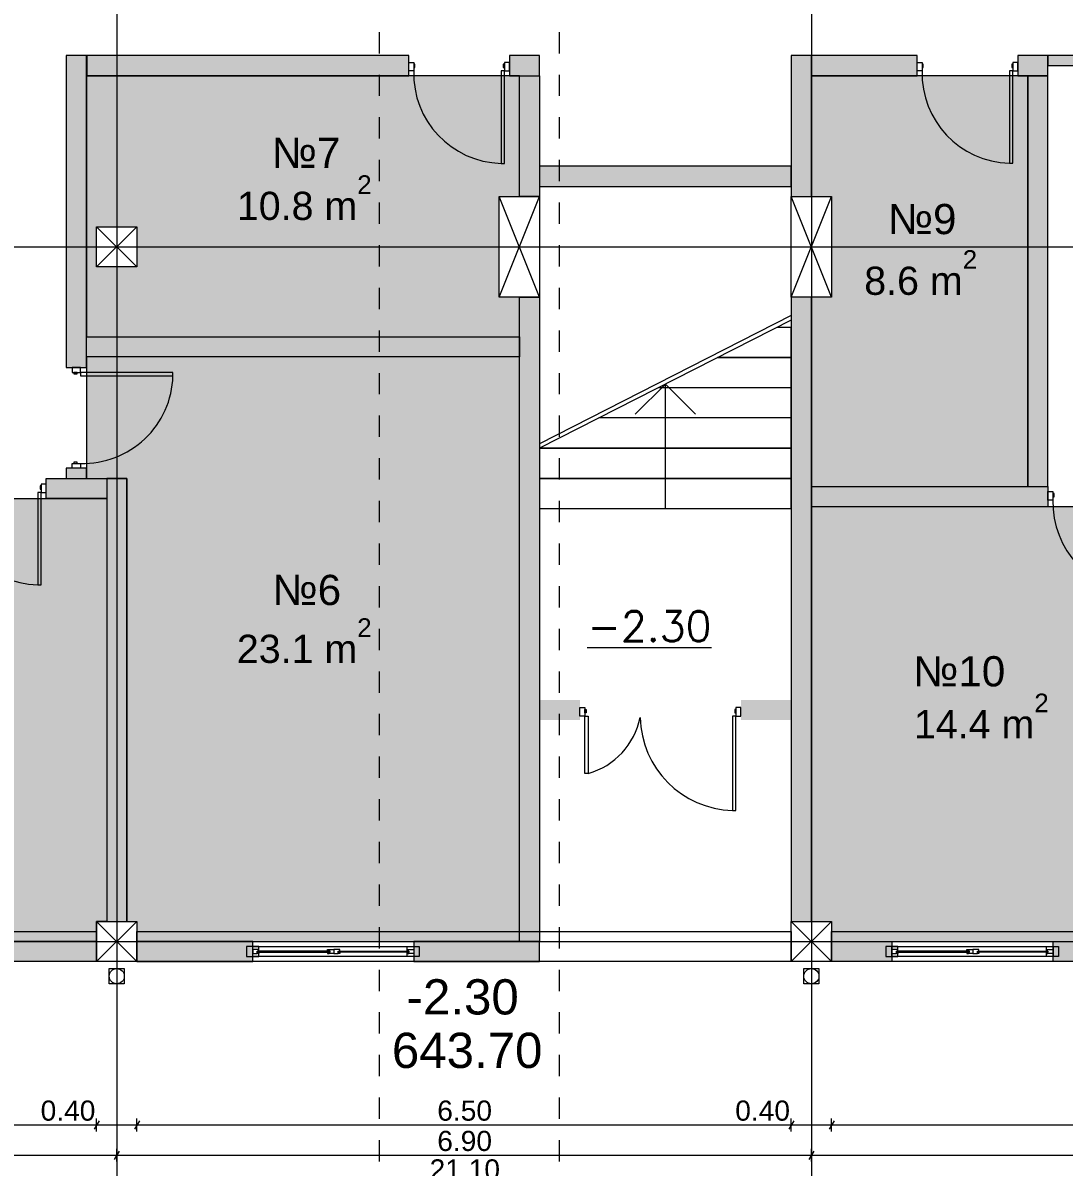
# Model space of a CAD drawing. Header units: millimetres. Extents: x 476571643 to 477489869, y 4620928210 to 4621294454.
# Drawn here: x 477222889 to 477233232, y 4620935147 to 4620946512 of the extents above; entities that cross this region are included whole.
import ezdxf

# ---------------------------------------------------------------- set-up
doc = ezdxf.new("R2010")
doc.units = ezdxf.units.MM
doc.header["$MEASUREMENT"] = 0
doc.set_wipeout_variables(frame=1)
doc.linetypes.add('Dashed', pattern=[423.333333, 211.666667, -211.666667])
doc.linetypes.add('Wipeout_Contour', pattern=[1000, 0, -1000])
for name, color, linetype, lineweight in [('2D Drafting - General_Pen_No__1_Pen_No__7', 7, 'Continuous', 0), ('2D Drafting - General_Pen_No__1_Pen_No__7_Pen_No__7', 7, 'Continuous', 0), ('2D Drafting - General_Pen_No__250_Pen_No__7_Pen_No__154', 154, 'Continuous', 0), ('2D Drafting - General_Pen_No__250_Pen_No__7_Pen_No__250', 7, 'Continuous', 0), ('2D Drafting - General_Pen_No__250_Pen_No__7_Pen_No__7', 7, 'Continuous', 0), ('Doors_Pen_No__7_Pen_No__7', 7, 'Continuous', 0), ('Doors_Pen_No__7_Pen_No__7_Pen_No__7', 7, 'Continuous', 0), ('G-Anno-Nplt_Pen_No__250', 7, 'Continuous', 0), ('G-Anno-Nplt_Pen_No__4', 7, 'Continuous', 0), ('G-Anno-Nplt_Pen_No__7', 7, 'Continuous', 0), ('G-Anno-Nplt_Pen_No__8', 8, 'Continuous', 0), ('gegmebi_Pen_No__7_Pen_No__7', 7, 'Continuous', 0), ('kar-panjara_Pen_No__7_Pen_No__7_Pen_No__7', 7, 'Continuous', 0), ('New_._Pen_No__1', 1, 'Continuous', 0), ('New_._Pen_No__234', 234, 'Continuous', 0), ('New_2D Drafting - General_Pen_No__250_Pen_No__7', 7, 'Continuous', 0), ('New_Annotation - Text_Pen_No__1', 1, 'Continuous', 0), ('New_shenobebi_Pen_No__1', 1, 'Continuous', 0), ('New_shenobebi_Pen_No__7', 7, 'Continuous', 0), ('New_Structural - Bearing_Pen_No__250', 7, 'Continuous', 0), ('zoma_Pen_No__142', 142, 'Continuous', 0), ('zoma_Pen_No__5_Pen_No__5', 5, 'Continuous', 0)]:
    doc.layers.add(name, color=color, linetype=linetype, lineweight=lineweight)
doc.layers.add('zoma', color=7, linetype='Continuous')
doc.styles.add('GENERATED_STYLE_1', font='arial.ttf')
doc.styles.add('GENERATED_STYLE_2', font='arial.ttf')
doc.dimstyles.new('GENERATED_STYLE__3', dxfattribs={"dimtxt": 200, "dimasz": 64.421331, "dimexe": 0.18, "dimexo": 3, "dimgap": 0.09, "dimtad": 1, "dimtih": 1, "dimtoh": 1, "dimlfac": 0.001, "dimzin": 0, "dimdsep": 46, "dimtxsty": 'GENERATED_STYLE_2', "dimblk": 'ARROWHEAD_2', "dimblk1": 'ARROWHEAD_2', "dimblk2": 'ARROWHEAD_2', "dimcen": 0.09, "dimclrd": 142, "dimclre": 142, "dimclrt": 142, "dimadec": 0, "dimazin": 0, "dimtfac": 1, "dimtdec": 4, "dimtmove": 0, "dimatfit": 3, "dimfxl": 1, "dimtolj": 1, "dimtzin": 0, "dimarcsym": 0})
doc.dimstyles.new('GENERATED_STYLE__7', dxfattribs={"dimtxt": 200, "dimasz": 64.421331, "dimexe": 0.18, "dimexo": 3, "dimgap": 0.09, "dimtad": 1, "dimlfac": 0.001, "dimzin": 0, "dimdsep": 46, "dimtxsty": 'GENERATED_STYLE_2', "dimblk": 'ARROWHEAD_2', "dimblk1": 'ARROWHEAD_2', "dimblk2": 'ARROWHEAD_2', "dimcen": 0.09, "dimclrd": 142, "dimclre": 142, "dimclrt": 142, "dimadec": 0, "dimazin": 0, "dimtfac": 1, "dimtdec": 4, "dimtmove": 0, "dimatfit": 3, "dimfxl": 1, "dimtolj": 1, "dimtzin": 0, "dimarcsym": 0})

# ---------------------------------------------------------------- blocks, each defined once
blk = doc.blocks.new('*D1174', base_point=(476844527, 4621385791))
at = {"layer": 'zoma_Pen_No__142', "color": 142, "linetype": 'Continuous', "lineweight": 0, "transparency": 16777216}
for p, q in [((477240465, 4620954888), (477240338, 4620954888)), ((477240444, 4620954863), (477240359, 4620954912)), ((477240401, 4620937188), (477240401, 4620954888)), ((477240465, 4620937188), (477240338, 4620937188)), ((477240359, 4620937212), (477240444, 4620937163)), ((477240401, 4620937146), (477240401, 4620937188))]:
    blk.add_line(p, q, dxfattribs=at)
at = {"layer": 'zoma_Pen_No__142', "color": 142, "lineweight": 0, "transparency": 16777216, "insert": (477240361, 4620945696), "char_height": 200, "attachment_point": 7, "rotation": 90, "style": 'GENERATED_STYLE_2'}
blk.add_mtext('\\A1;{\\pql;\\fArial CYR|b0|i0|c204|p34;17.70}', dxfattribs=at)
blk = doc.blocks.new('ARROWHEAD_2')
at = {"color": 0, "linetype": 'Continuous', "lineweight": 0}
for p, q in [((0, 0), (-1, 0)), ((-0.38, -0.66), (0.38, 0.66))]:
    blk.add_line(p, q, dxfattribs=at)
blk = doc.blocks.new('*D1188', base_point=(476844527, 4621385791))
at = {"layer": 'zoma_Pen_No__142', "color": 142, "linetype": 'Continuous', "lineweight": 0, "transparency": 16777216}
for p, q in [((477217146, 4620935608), (477217097, 4620935523)), ((477217121, 4620935502), (477217121, 4620935629)), ((477217121, 4620935565), (477223621, 4620935565)), ((477223646, 4620935608), (477223597, 4620935523)), ((477223621, 4620935502), (477223621, 4620935629))]:
    blk.add_line(p, q, dxfattribs=at)
at = {"layer": 'zoma_Pen_No__142', "color": 142, "lineweight": 0, "transparency": 16777216, "char_height": 200, "attachment_point": 7, "style": 'GENERATED_STYLE_2'}
for s, insert in [('\\A1;{\\pql;\\fArial CYR|b0|i0|c204|p34;6.50}', (477220105, 4620935605)), ('\\A1;{\\pql;\\fArial CYR|b0|i0|c204|p34;0.40}', (477223065, 4620935605))]:
    blk.add_mtext(s, dxfattribs=dict(at, insert=insert))
blk = doc.blocks.new('*D1189', base_point=(476844527, 4621385791))
at = {"layer": 'zoma_Pen_No__142', "color": 142, "linetype": 'Continuous', "lineweight": 0, "transparency": 16777216}
for p, q in [((477223646, 4620935608), (477223597, 4620935523)), ((477223621, 4620935502), (477223621, 4620935629)), ((477223621, 4620935565), (477224021, 4620935565)), ((477224046, 4620935608), (477223997, 4620935523)), ((477224021, 4620935502), (477224021, 4620935629))]:
    blk.add_line(p, q, dxfattribs=at)
blk = doc.blocks.new('*D1190', base_point=(476844527, 4621385791))
at = {"layer": 'zoma_Pen_No__142', "color": 142, "linetype": 'Continuous', "lineweight": 0, "transparency": 16777216}
for p, q in [((477224046, 4620935608), (477223997, 4620935523)), ((477224021, 4620935502), (477224021, 4620935629)), ((477224021, 4620935565), (477230521, 4620935565)), ((477230546, 4620935608), (477230497, 4620935523)), ((477230521, 4620935502), (477230521, 4620935629))]:
    blk.add_line(p, q, dxfattribs=at)
at = {"layer": 'zoma_Pen_No__142', "color": 142, "lineweight": 0, "transparency": 16777216, "char_height": 200, "attachment_point": 7, "style": 'GENERATED_STYLE_2'}
for s, insert in [('\\A1;{\\pql;\\fArial CYR|b0|i0|c204|p34;6.50}', (477227005, 4620935605)), ('\\A1;{\\pql;\\fArial CYR|b0|i0|c204|p34;0.40}', (477229965, 4620935605))]:
    blk.add_mtext(s, dxfattribs=dict(at, insert=insert))
blk = doc.blocks.new('*D1191', base_point=(476844527, 4621385791))
at = {"layer": 'zoma_Pen_No__142', "color": 142, "linetype": 'Continuous', "lineweight": 0, "transparency": 16777216}
for p, q in [((477230546, 4620935608), (477230497, 4620935523)), ((477230521, 4620935502), (477230521, 4620935629)), ((477230521, 4620935565), (477230921, 4620935565)), ((477230946, 4620935608), (477230897, 4620935523)), ((477230921, 4620935502), (477230921, 4620935629))]:
    blk.add_line(p, q, dxfattribs=at)
blk = doc.blocks.new('*D1192', base_point=(476844527, 4621385791))
at = {"layer": 'zoma_Pen_No__142', "color": 142, "linetype": 'Continuous', "lineweight": 0, "transparency": 16777216}
for p, q in [((477230946, 4620935608), (477230897, 4620935523)), ((477230921, 4620935502), (477230921, 4620935629)), ((477230921, 4620935565), (477237421, 4620935565)), ((477237446, 4620935608), (477237397, 4620935523)), ((477237421, 4620935502), (477237421, 4620935629))]:
    blk.add_line(p, q, dxfattribs=at)
at = {"layer": 'zoma_Pen_No__142', "color": 142, "lineweight": 0, "transparency": 16777216, "char_height": 200, "attachment_point": 7, "style": 'GENERATED_STYLE_2'}
for s, insert in [('\\A1;{\\pql;\\fArial CYR|b0|i0|c204|p34;6.50}', (477233905, 4620935605)), ('\\A1;{\\pql;\\fArial CYR|b0|i0|c204|p34;0.40}', (477236865, 4620935605))]:
    blk.add_mtext(s, dxfattribs=dict(at, insert=insert))
blk = doc.blocks.new('*D1194', base_point=(476844527, 4621385791))
at = {"layer": 'zoma_Pen_No__142', "color": 142, "linetype": 'Continuous', "lineweight": 0, "transparency": 16777216}
for p, q in [((477216921, 4620935201), (477216921, 4620935328)), ((477223821, 4620935201), (477223821, 4620935328)), ((477216880, 4620935264), (477216921, 4620935264)), ((477216946, 4620935306), (477216897, 4620935222)), ((477216921, 4620935264), (477223821, 4620935264)), ((477223846, 4620935306), (477223797, 4620935222))]:
    blk.add_line(p, q, dxfattribs=at)
at = {"layer": 'zoma_Pen_No__142', "color": 142, "lineweight": 0, "transparency": 16777216, "insert": (477220105, 4620935304), "char_height": 200, "attachment_point": 7, "style": 'GENERATED_STYLE_2'}
blk.add_mtext('\\A1;{\\pql;\\fArial CYR|b0|i0|c204|p34;6.90}', dxfattribs=at)
blk = doc.blocks.new('*D1195', base_point=(476844527, 4621385791))
at = {"layer": 'zoma_Pen_No__142', "color": 142, "linetype": 'Continuous', "lineweight": 0, "transparency": 16777216}
for p, q in [((477223821, 4620935201), (477223821, 4620935328)), ((477230721, 4620935201), (477230721, 4620935328)), ((477223846, 4620935306), (477223797, 4620935222)), ((477223821, 4620935264), (477230721, 4620935264)), ((477230746, 4620935306), (477230697, 4620935222))]:
    blk.add_line(p, q, dxfattribs=at)
at = {"layer": 'zoma_Pen_No__142', "color": 142, "lineweight": 0, "transparency": 16777216, "insert": (477227005, 4620935304), "char_height": 200, "attachment_point": 7, "style": 'GENERATED_STYLE_2'}
blk.add_mtext('\\A1;{\\pql;\\fArial CYR|b0|i0|c204|p34;6.90}', dxfattribs=at)
blk = doc.blocks.new('*D1196', base_point=(476844527, 4621385791))
at = {"layer": 'zoma_Pen_No__142', "color": 142, "linetype": 'Continuous', "lineweight": 0, "transparency": 16777216}
for p, q in [((477230721, 4620935201), (477230721, 4620935328)), ((477237621, 4620935201), (477237621, 4620935328)), ((477230746, 4620935306), (477230697, 4620935222)), ((477230721, 4620935264), (477237621, 4620935264)), ((477237597, 4620935222), (477237646, 4620935306)), ((477237621, 4620935264), (477237663, 4620935264))]:
    blk.add_line(p, q, dxfattribs=at)
at = {"layer": 'zoma_Pen_No__142', "color": 142, "lineweight": 0, "transparency": 16777216, "insert": (477233905, 4620935304), "char_height": 200, "attachment_point": 7, "style": 'GENERATED_STYLE_2'}
blk.add_mtext('\\A1;{\\pql;\\fArial CYR|b0|i0|c204|p34;6.90}', dxfattribs=at)
blk = doc.blocks.new('*D1197', base_point=(476844527, 4621385791))
at = {"layer": 'zoma_Pen_No__142', "color": 142, "linetype": 'Continuous', "lineweight": 0, "transparency": 16777216}
for p, q in [((477216680, 4620934981), (477216721, 4620934981)), ((477216746, 4620935024), (477216697, 4620934939)), ((477216721, 4620934918), (477216721, 4620935045)), ((477216721, 4620934981), (477237821, 4620934981)), ((477237797, 4620934939), (477237846, 4620935024)), ((477237821, 4620934918), (477237821, 4620935045)), ((477237821, 4620934981), (477237863, 4620934981))]:
    blk.add_line(p, q, dxfattribs=at)
at = {"layer": 'zoma_Pen_No__142', "color": 142, "lineweight": 0, "transparency": 16777216, "insert": (477226929, 4620935021), "char_height": 200, "attachment_point": 7, "style": 'GENERATED_STYLE_2'}
blk.add_mtext('\\A1;{\\pql;\\fArial CYR|b0|i0|c204|p34;21.10}', dxfattribs=at)

msp = doc.modelspace()

# ---------------------------------------------------------------- hatches: boundary and pattern name
at = {"layer": '2D Drafting - General_Pen_No__250_Pen_No__7_Pen_No__154', "linetype": 'Continuous', "lineweight": 0}
for points in [[(477223621.317, 4620937187.562), (477222521.903, 4620937187.562), (477222521.903, 4620937387.562), (477223621.317, 4620937387.562)], [(477224021.317, 4620937187.566), (477225171.312, 4620937187.566), (477225171.312, 4620937387.566), (477224021.317, 4620937387.566)], [(477226771.312, 4620937187.566), (477228021.317, 4620937187.566), (477228021.317, 4620937387.566), (477226771.312, 4620937387.566)], [(477231521.682, 4620937187.503), (477230921.317, 4620937187.503), (477230921.317, 4620937387.503), (477231521.682, 4620937387.503)], [(477234620.662, 4620937187.562), (477233121.68, 4620937187.562), (477233121.68, 4620937387.562), (477234620.662, 4620937387.562)]]:
    msp.add_hatch(color=154, dxfattribs=at).paths.add_polyline_path(points)
at = {"layer": '2D Drafting - General_Pen_No__250_Pen_No__7_Pen_No__7', "linetype": 'Continuous', "lineweight": 0}
for points in [[(477230521.317, 4620944787.558), (477230721.317, 4620944787.558), (477230721.317, 4620946187.562), (477230521.317, 4620946187.562)], [(477233771.317, 4620946187.576), (477233071.317, 4620946187.576), (477233071.317, 4620946087.576), (477233771.317, 4620946087.576)], [(477227821.317, 4620945987.557), (477228021.317, 4620945987.557), (477228021.317, 4620944787.558), (477227821.317, 4620944787.558)], [(477227821.317, 4620937387.562), (477227821.317, 4620943787.558), (477228021.317, 4620943787.558), (477228021.317, 4620937387.562)], [(477230521.317, 4620937587.562), (477230721.317, 4620937587.562), (477230721.317, 4620943787.558), (477230521.317, 4620943787.558)], [(477223519.695, 4620943193.799), (477223519.695, 4620943393.799), (477227821.317, 4620943393.799), (477227821.317, 4620943193.799)], [(477223119.695, 4620941787.562), (477223119.695, 4620941987.562), (477223721.317, 4620941987.562), (477223721.317, 4620941787.562)], [(477223721.317, 4620937587.562), (477223921.317, 4620937587.562), (477223921.317, 4620941987.562), (477223721.317, 4620941987.562)], [(477230721.317, 4620941705.846), (477230721.317, 4620941905.846), (477233071.317, 4620941905.846), (477233071.317, 4620941705.846)], [(477228021.317, 4620939587.566), (477228421.317, 4620939587.566), (477228421.317, 4620939787.566), (477228021.317, 4620939787.566)], [(477230021.403, 4620939587.566), (477230521.317, 4620939587.566), (477230521.317, 4620939787.566), (477230021.403, 4620939787.566)]]:
    msp.add_hatch(color=7, dxfattribs=at).paths.add_polyline_path(points)
at = {"layer": 'G-Anno-Nplt_Pen_No__7', "linetype": 'Continuous', "lineweight": 0}
for points in [[(477223519.695, 4620943087.562), (477223519.695, 4620946187.553), (477223319.695, 4620946187.553), (477223319.695, 4620943087.562)], [(477233071.317, 4620941905.846), (477233071.317, 4620945987.569), (477232871.317, 4620945987.569), (477232871.317, 4620941905.846)], [(477223519.695, 4620941987.562), (477223519.695, 4620942087.562), (477223319.695, 4620942087.562), (477223319.695, 4620941987.562)]]:
    msp.add_hatch(color=7, dxfattribs=at).paths.add_polyline_path(points)
at = {"layer": 'G-Anno-Nplt_Pen_No__8', "linetype": 'Continuous', "lineweight": 0, "true_color": 0x202020}
h = msp.add_hatch(color=250, dxfattribs=at)
h.paths.add_polyline_path([(477227821.317, 4620945987.557), (477223519.695, 4620945987.557), (477223519.695, 4620943393.799), (477227821.317, 4620943393.799), (477227821.317, 4620943787.558), (477227621.317, 4620943787.558), (477227621.317, 4620944787.558), (477227821.317, 4620944787.558)])
h.paths.add_polyline_path([(477224021.318, 4620944087.562), (477223621.317, 4620944087.562), (477223621.317, 4620944487.562), (477224021.318, 4620944487.562)], flags=0)
for points in [[(477230721.317, 4620943787.558), (477230721.317, 4620941905.846), (477232871.317, 4620941905.846), (477232871.317, 4620945987.569), (477230721.317, 4620945987.569), (477230721.317, 4620944787.558), (477230921.317, 4620944787.558), (477230921.317, 4620943787.558)], [(477223519.695, 4620941987.562), (477223921.317, 4620941987.562), (477223921.317, 4620937587.562), (477224021.317, 4620937587.562), (477224021.317, 4620937387.562), (477227821.317, 4620937387.562), (477227821.317, 4620943193.799), (477223519.695, 4620943193.799)], [(477220419.695, 4620937387.562), (477220419.695, 4620941787.562), (477223721.317, 4620941787.562), (477223721.317, 4620937587.562), (477223621.317, 4620937587.562), (477223621.317, 4620937387.562)], [(477230721.317, 4620941705.846), (477230721.317, 4620937587.562), (477230921.317, 4620937587.562), (477230921.317, 4620937387.562), (477234071.317, 4620937387.562), (477234071.317, 4620941705.846)]]:
    msp.add_hatch(color=250, dxfattribs=at).paths.add_polyline_path(points)
at = {"layer": 'New_2D Drafting - General_Pen_No__250_Pen_No__7', "linetype": 'Continuous', "lineweight": 0}
for points in [[(477226721.317, 4620946187.56), (477223524.121, 4620946187.553), (477223524.121, 4620945987.557), (477226721.317, 4620945987.557)], [(477228021.317, 4620945987.557), (477228021.317, 4620946187.564), (477227721.317, 4620946187.563), (477227721.317, 4620945987.557)], [(477231771.317, 4620946187.572), (477230721.317, 4620946187.57), (477230721.317, 4620945987.569), (477231771.317, 4620945987.569)], [(477233071.316, 4620945987.569), (477233071.316, 4620946187.576), (477232771.317, 4620946187.575), (477232771.317, 4620945987.569)], [(477230521.317, 4620944887.561), (477230521.317, 4620945087.567), (477228021.317, 4620945087.561), (477228021.317, 4620944887.561)]]:
    msp.add_hatch(color=7, dxfattribs=at).paths.add_polyline_path(points)

# ---------------------------------------------------------------- linework, layer by layer
at = {"layer": '2D Drafting - General_Pen_No__1_Pen_No__7', "color": 7, "linetype": 'Continuous', "lineweight": 0}
for p, q in [((477227621.317, 4620943787.558), (477228021.317, 4620944787.558)), ((477228021.317, 4620943787.558), (477227621.317, 4620944787.558)), ((477230521.317, 4620943787.558), (477230921.317, 4620944787.558)), ((477230921.317, 4620943787.558), (477230521.317, 4620944787.558)), ((477223621.317, 4620944087.562), (477224021.317, 4620944487.562)), ((477224021.317, 4620944087.562), (477223621.317, 4620944487.562)), ((477223621.317, 4620937187.562), (477224021.317, 4620937587.562)), ((477224021.317, 4620937187.562), (477223621.317, 4620937587.562)), ((477230521.317, 4620937187.562), (477230921.317, 4620937587.562)), ((477230921.317, 4620937187.562), (477230521.317, 4620937587.562))]:
    msp.add_line(p, q, dxfattribs=at)
at = {"layer": '2D Drafting - General_Pen_No__1_Pen_No__7', "color": 7, "linetype": 'Continuous', "lineweight": 0, "flags": 128}
for points in [[(477228021.317, 4620943787.558), (477227621.317, 4620943787.558), (477227621.317, 4620944787.558), (477228021.317, 4620944787.558)], [(477230921.317, 4620943787.558), (477230521.317, 4620943787.558), (477230521.317, 4620944787.558), (477230921.317, 4620944787.558)], [(477224021.317, 4620944087.562), (477223621.317, 4620944087.562), (477223621.317, 4620944487.562), (477224021.317, 4620944487.562)], [(477224021.317, 4620937187.562), (477223621.317, 4620937187.562), (477223621.317, 4620937587.562), (477224021.317, 4620937587.562)], [(477230921.317, 4620937187.562), (477230521.317, 4620937187.562), (477230521.317, 4620937587.562), (477230921.317, 4620937587.562)], [(477223621.317, 4620937187.562), (477217121.317, 4620937187.562), (477217121.317, 4620937487.562), (477223621.317, 4620937487.562)], [(477230521.317, 4620937187.562), (477224021.317, 4620937187.562), (477224021.317, 4620937487.562), (477230521.317, 4620937487.562)], [(477237421.317, 4620937187.562), (477230921.317, 4620937187.562), (477230921.317, 4620937487.562), (477237421.317, 4620937487.562)]]:
    msp.add_lwpolyline(points, close=True, dxfattribs=at)
at = {"layer": '2D Drafting - General_Pen_No__1_Pen_No__7', "color": 7, "linetype": 'Continuous', "lineweight": 0}
for centre in [(477223821.317, 4620937042.908), (477230721.317, 4620937042.908)]:
    msp.add_circle(centre, 75, dxfattribs=at)
at = {"layer": '2D Drafting - General_Pen_No__1_Pen_No__7_Pen_No__7', "color": 7, "linetype": 'Continuous', "lineweight": 0}
for centre, start, end in [((477227663.595, 4620946009.455), 178.396194, 268.396194), ((477232713.595, 4620946010.156), 178.396194, 268.396194), ((477223486.763, 4620943029.839), 268.396194, 358.396194), ((477223061.973, 4620941822.198), 178.396194, 268.396194), ((477234013.595, 4620941747.22), 178.396194, 268.396194)]:
    msp.add_arc(centre, 893.239, start, end, dxfattribs=at)
at = {"layer": '2D Drafting - General_Pen_No__250_Pen_No__7_Pen_No__154', "color": 154, "linetype": 'Continuous', "lineweight": 0, "flags": 128}
for points in [[(477224021.317, 4620937187.566), (477225171.312, 4620937187.566), (477225171.312, 4620937387.566), (477224021.317, 4620937387.566)], [(477226771.312, 4620937187.566), (477228021.317, 4620937187.566), (477228021.317, 4620937387.566), (477226771.312, 4620937387.566)], [(477231521.682, 4620937187.503), (477230921.317, 4620937187.503), (477230921.317, 4620937387.503), (477231521.682, 4620937387.503)], [(477234620.662, 4620937187.562), (477233121.68, 4620937187.562), (477233121.68, 4620937387.562), (477234620.662, 4620937387.562)]]:
    msp.add_lwpolyline(points, close=True, dxfattribs=at)
at = {"layer": '2D Drafting - General_Pen_No__250_Pen_No__7_Pen_No__250', "color": 7, "linetype": 'Continuous', "lineweight": 0, "flags": 128}
for points in [[(477230521.317, 4620944787.558), (477230721.317, 4620944787.558), (477230721.317, 4620946187.562), (477230521.317, 4620946187.562)], [(477227821.317, 4620945987.557), (477228021.317, 4620945987.557), (477228021.317, 4620944787.558), (477227821.317, 4620944787.558)], [(477227821.317, 4620937387.562), (477227821.317, 4620943787.558), (477228021.317, 4620943787.558), (477228021.317, 4620937387.562)], [(477230521.317, 4620937587.562), (477230721.317, 4620937587.562), (477230721.317, 4620943787.558), (477230521.317, 4620943787.558)], [(477223721.317, 4620937587.562), (477223921.317, 4620937587.562), (477223921.317, 4620941987.562), (477223721.317, 4620941987.562)]]:
    msp.add_lwpolyline(points, close=True, dxfattribs=at)
at = {"layer": '2D Drafting - General_Pen_No__250_Pen_No__7_Pen_No__7', "color": 7, "linetype": 'Continuous', "lineweight": 0, "flags": 128}
for points in [[(477233771.317, 4620946187.576), (477233071.317, 4620946187.576), (477233071.317, 4620946087.576), (477233771.317, 4620946087.576)], [(477223519.695, 4620943193.799), (477223519.695, 4620943393.799), (477227821.317, 4620943393.799), (477227821.317, 4620943193.799)], [(477223119.695, 4620941787.562), (477223119.695, 4620941987.562), (477223721.317, 4620941987.562), (477223721.317, 4620941787.562)], [(477230721.317, 4620941705.846), (477230721.317, 4620941905.846), (477233071.317, 4620941905.846), (477233071.317, 4620941705.846)]]:
    msp.add_lwpolyline(points, close=True, dxfattribs=at)
at = {"layer": 'Doors_Pen_No__7_Pen_No__7', "color": 7, "linetype": 'Continuous', "lineweight": 0, "flags": 128}
for points in [[(477228421.317, 4620939711.679), (477228471.317, 4620939711.679), (477228471.317, 4620939627.012), (477228421.317, 4620939627.012)], [(477228471.317, 4620939693.679), (477228482.817, 4620939693.679), (477228482.817, 4620939660.346), (477228471.317, 4620939660.346)], [(477229971.014, 4620939693.679), (477229959.903, 4620939693.679), (477229959.903, 4620939660.346), (477229971.014, 4620939660.346)], [(477230021.403, 4620939711.679), (477229971.014, 4620939711.679), (477229971.014, 4620939627.012), (477230021.403, 4620939627.012)], [(477228471.317, 4620939627.012), (477228504.65, 4620939627.064), (477228504.65, 4620939057.135), (477228471.317, 4620939057.083)], [(477229971.014, 4620939627.012), (477229937.68, 4620939627.012), (477229937.68, 4620938689.123), (477229971.014, 4620938689.123)]]:
    msp.add_lwpolyline(points, close=True, dxfattribs=at)
at = {"layer": 'Doors_Pen_No__7_Pen_No__7', "color": 7, "linetype": 'Continuous', "lineweight": 0}
msp.add_arc((477228308.318, 4620939755.972), 725.892, 285.6922567, 348.6096077, dxfattribs=at)
at = {"layer": 'Doors_Pen_No__7_Pen_No__7_Pen_No__7', "color": 7, "linetype": 'Continuous', "lineweight": 0, "flags": 128}
for points in [[(477226721.317, 4620946119.121), (477226770.706, 4620946119.121), (477226770.706, 4620946034.455), (477226721.317, 4620946034.455)], [(477227721.317, 4620946119.121), (477227671.928, 4620946119.121), (477227671.928, 4620946034.455), (477227721.317, 4620946034.455)], [(477231771.317, 4620946119.823), (477231820.706, 4620946119.823), (477231820.706, 4620946035.156), (477231771.317, 4620946035.156)], [(477232771.317, 4620946119.823), (477232721.928, 4620946119.823), (477232721.928, 4620946035.156), (477232771.317, 4620946035.156)], [(477226781.817, 4620946101.121), (477226770.706, 4620946101.121), (477226770.706, 4620946067.788), (477226781.817, 4620946067.788)], [(477227671.928, 4620946034.455), (477227638.595, 4620946034.455), (477227638.595, 4620945116.566), (477227671.928, 4620945116.566)], [(477227671.928, 4620946101.121), (477227660.817, 4620946101.121), (477227660.817, 4620946067.788), (477227671.928, 4620946067.788)], [(477231831.817, 4620946101.823), (477231820.706, 4620946101.823), (477231820.706, 4620946068.49), (477231831.817, 4620946068.49)], [(477232721.928, 4620946035.156), (477232688.595, 4620946035.156), (477232688.595, 4620945117.268), (477232721.928, 4620945117.268)], [(477232721.928, 4620946101.823), (477232710.817, 4620946101.823), (477232710.817, 4620946068.49), (477232721.928, 4620946068.49)], [(477223377.096, 4620943087.562), (477223377.096, 4620943038.173), (477223461.763, 4620943038.173), (477223461.763, 4620943087.562)], [(477223395.096, 4620943038.173), (477223395.096, 4620943027.062), (477223428.43, 4620943027.062), (477223428.43, 4620943038.173)], [(477223461.763, 4620943038.173), (477223461.763, 4620943004.839), (477224379.652, 4620943004.839), (477224379.652, 4620943038.173)], [(477223377.096, 4620942087.562), (477223377.096, 4620942136.951), (477223461.763, 4620942136.951), (477223461.763, 4620942087.562)], [(477223395.096, 4620942148.062), (477223395.096, 4620942136.951), (477223428.43, 4620942136.951), (477223428.43, 4620942148.062)], [(477223070.306, 4620941913.864), (477223059.195, 4620941913.864), (477223059.195, 4620941880.531), (477223070.306, 4620941880.531)], [(477223119.695, 4620941931.864), (477223070.306, 4620941931.864), (477223070.306, 4620941847.198), (477223119.695, 4620941847.198)], [(477223070.306, 4620941847.198), (477223036.973, 4620941847.198), (477223036.973, 4620940929.309), (477223070.306, 4620940929.309)], [(477233071.317, 4620941856.887), (477233120.706, 4620941856.887), (477233120.706, 4620941772.22), (477233071.317, 4620941772.22)], [(477233131.817, 4620941838.887), (477233120.706, 4620941838.887), (477233120.706, 4620941805.553), (477233131.817, 4620941805.553)]]:
    msp.add_lwpolyline(points, close=True, dxfattribs=at)
at = {"layer": 'G-Anno-Nplt_Pen_No__4', "color": 7, "linetype": 'Continuous', "lineweight": 0, "flags": 128}
for points in [[(477223519.695, 4620943087.562), (477223519.695, 4620946187.553), (477223319.695, 4620946187.553), (477223319.695, 4620943087.562)], [(477227821.317, 4620945987.557), (477223519.695, 4620945987.557), (477223519.695, 4620943393.799), (477227821.317, 4620943393.799), (477227821.317, 4620943787.558), (477227621.317, 4620943787.558), (477227621.317, 4620944787.558), (477227821.317, 4620944787.558)], [(477230721.317, 4620943787.558), (477230721.317, 4620941905.846), (477232871.317, 4620941905.846), (477232871.317, 4620945987.569), (477230721.317, 4620945987.569), (477230721.317, 4620944787.558), (477230921.317, 4620944787.558), (477230921.317, 4620943787.558)], [(477233071.317, 4620941905.846), (477233071.317, 4620945987.569), (477232871.317, 4620945987.569), (477232871.317, 4620941905.846)], [(477224021.318, 4620944087.562), (477223621.317, 4620944087.562), (477223621.317, 4620944487.562), (477224021.318, 4620944487.562)], [(477223519.695, 4620941987.562), (477223921.317, 4620941987.562), (477223921.317, 4620937587.562), (477224021.317, 4620937587.562), (477224021.317, 4620937387.562), (477227821.317, 4620937387.562), (477227821.317, 4620943193.799), (477223519.695, 4620943193.799)], [(477223519.695, 4620941987.562), (477223519.695, 4620942087.562), (477223319.695, 4620942087.562), (477223319.695, 4620941987.562)], [(477220419.695, 4620937387.562), (477220419.695, 4620941787.562), (477223721.317, 4620941787.562), (477223721.317, 4620937587.562), (477223621.317, 4620937587.562), (477223621.317, 4620937387.562)], [(477230721.317, 4620941705.846), (477230721.317, 4620937587.562), (477230921.317, 4620937587.562), (477230921.317, 4620937387.562), (477234071.317, 4620937387.562), (477234071.317, 4620941705.846)]]:
    msp.add_lwpolyline(points, close=True, dxfattribs=at)
at = {"layer": 'G-Anno-Nplt_Pen_No__7', "color": 7, "linetype": 'Continuous', "lineweight": 0}
msp.add_arc((477229966.251, 4620939635.302), 946.61, 181.3733964, 268.2704205, dxfattribs=at)
at = {"layer": 'gegmebi_Pen_No__7_Pen_No__7', "color": 7, "linetype": 'Continuous', "lineweight": 0}
for p, q in [((477223746.317, 4620936967.908), (477223746.317, 4620937117.908)), ((477223746.317, 4620937117.908), (477223896.317, 4620937117.908)), ((477223896.317, 4620937117.908), (477223896.317, 4620936967.908)), ((477230646.317, 4620936967.908), (477230646.317, 4620937117.908)), ((477230646.317, 4620937117.908), (477230796.317, 4620937117.908)), ((477230796.317, 4620937117.908), (477230796.317, 4620936967.908)), ((477223896.317, 4620936967.908), (477223746.317, 4620936967.908)), ((477230796.317, 4620936967.908), (477230646.317, 4620936967.908))]:
    msp.add_line(p, q, dxfattribs=at)
at = {"layer": 'gegmebi_Pen_No__7_Pen_No__7', "color": 7, "linetype": 'Continuous', "lineweight": 0, "flags": 128}
for points in [[(477229271.317, 4620941687.561), (477229271.317, 4620942923.941), (477228971.317, 4620942623.941)], [(477229271.317, 4620942923.941), (477229571.317, 4620942623.941)]]:
    msp.add_lwpolyline(points, dxfattribs=at)
at = {"layer": 'kar-panjara_Pen_No__7_Pen_No__7_Pen_No__7', "color": 7, "linetype": 'Continuous', "lineweight": 0, "flags": 128}
for points in [[(477225230.984, 4620937337.424), (477225110.984, 4620937337.424), (477225110.984, 4620937237.424), (477225230.984, 4620937237.424)], [(477226771.312, 4620937237.425), (477225171.31, 4620937237.481), (477225171.31, 4620937337.425), (477226771.312, 4620937337.37)], [(477225171.31, 4620937267.541), (477225216.31, 4620937267.541), (477225216.31, 4620937282.541), (477225216.31, 4620937292.541), (477225230.984, 4620937292.541), (477225230.984, 4620937307.541), (477225171.31, 4620937307.541)], [(477225216.31, 4620937282.541), (477225940.15, 4620937282.541), (477225940.15, 4620937292.541), (477225216.31, 4620937292.541)], [(477225230.984, 4620937267.541), (477225216.31, 4620937267.541), (477225216.31, 4620937282.541), (477225230.984, 4620937282.541)], [(477225975.882, 4620937267.541), (477225930.882, 4620937267.541), (477225930.882, 4620937282.541), (477225930.882, 4620937292.541), (477225915.882, 4620937292.541), (477225915.882, 4620937307.541), (477225975.882, 4620937307.541)], [(477225915.882, 4620937267.541), (477225930.882, 4620937267.541), (477225930.882, 4620937282.541), (477225915.882, 4620937282.541)], [(477225975.882, 4620937267.541), (477226020.882, 4620937267.541), (477226020.882, 4620937282.541), (477226020.882, 4620937292.541), (477226035.882, 4620937292.541), (477226035.882, 4620937307.541), (477225975.882, 4620937307.541)], [(477226720.882, 4620937282.541), (477226020.882, 4620937282.541), (477226020.882, 4620937292.541), (477226720.882, 4620937292.541)], [(477226035.882, 4620937267.541), (477226020.882, 4620937267.541), (477226020.882, 4620937282.541), (477226035.882, 4620937282.541)], [(477226705.882, 4620937337.424), (477226825.882, 4620937337.424), (477226825.882, 4620937237.424), (477226705.882, 4620937237.424)], [(477226771.312, 4620937267.541), (477226720.882, 4620937267.541), (477226720.882, 4620937282.541), (477226720.882, 4620937292.541), (477226705.882, 4620937292.541), (477226705.882, 4620937307.541), (477226771.312, 4620937307.541)], [(477226705.882, 4620937267.541), (477226720.882, 4620937267.541), (477226720.882, 4620937282.541), (477226705.882, 4620937282.541)], [(477231581.352, 4620937337.505), (477231461.352, 4620937337.505), (477231461.352, 4620937237.505), (477231581.352, 4620937237.505)], [(477233121.68, 4620937237.506), (477231521.678, 4620937237.561), (477231521.678, 4620937337.506), (477233121.68, 4620937337.451)], [(477231521.678, 4620937267.621), (477231566.678, 4620937267.621), (477231566.678, 4620937282.621), (477231566.678, 4620937292.621), (477231581.352, 4620937292.621), (477231581.352, 4620937307.621), (477231521.678, 4620937307.621)], [(477231566.678, 4620937282.621), (477232290.518, 4620937282.621), (477232290.518, 4620937292.621), (477231566.678, 4620937292.621)], [(477231581.352, 4620937267.621), (477231566.678, 4620937267.621), (477231566.678, 4620937282.621), (477231581.352, 4620937282.621)], [(477232326.25, 4620937267.621), (477232281.25, 4620937267.621), (477232281.25, 4620937282.621), (477232281.25, 4620937292.621), (477232266.25, 4620937292.621), (477232266.25, 4620937307.621), (477232326.25, 4620937307.621)], [(477232266.25, 4620937267.621), (477232281.25, 4620937267.621), (477232281.25, 4620937282.621), (477232266.25, 4620937282.621)], [(477232326.25, 4620937267.621), (477232371.25, 4620937267.621), (477232371.25, 4620937282.621), (477232371.25, 4620937292.621), (477232386.25, 4620937292.621), (477232386.25, 4620937307.621), (477232326.25, 4620937307.621)], [(477233071.25, 4620937282.621), (477232371.25, 4620937282.621), (477232371.25, 4620937292.621), (477233071.25, 4620937292.621)], [(477232386.25, 4620937267.621), (477232371.25, 4620937267.621), (477232371.25, 4620937282.621), (477232386.25, 4620937282.621)], [(477233056.25, 4620937337.505), (477233176.25, 4620937337.505), (477233176.25, 4620937237.505), (477233056.25, 4620937237.505)], [(477233121.68, 4620937267.621), (477233071.25, 4620937267.621), (477233071.25, 4620937282.621), (477233071.25, 4620937292.621), (477233056.25, 4620937292.621), (477233056.25, 4620937307.621), (477233121.68, 4620937307.621)], [(477233056.25, 4620937267.621), (477233071.25, 4620937267.621), (477233071.25, 4620937282.621), (477233056.25, 4620937282.621)]]:
    msp.add_lwpolyline(points, close=True, dxfattribs=at)
at = {"layer": 'New_2D Drafting - General_Pen_No__250_Pen_No__7', "color": 7, "linetype": 'Continuous', "lineweight": 0, "flags": 128}
for points in [[(477226721.317, 4620946187.56), (477223524.121, 4620946187.553), (477223524.121, 4620945987.557), (477226721.317, 4620945987.557)], [(477228021.317, 4620945987.557), (477228021.317, 4620946187.564), (477227721.317, 4620946187.563), (477227721.317, 4620945987.557)], [(477231771.317, 4620946187.572), (477230721.317, 4620946187.57), (477230721.317, 4620945987.569), (477231771.317, 4620945987.569)], [(477233071.316, 4620945987.569), (477233071.316, 4620946187.576), (477232771.317, 4620946187.575), (477232771.317, 4620945987.569)], [(477230521.317, 4620944887.561), (477230521.317, 4620945087.567), (477228021.317, 4620945087.561), (477228021.317, 4620944887.561)]]:
    msp.add_lwpolyline(points, close=True, dxfattribs=at)
at = {"layer": 'New_shenobebi_Pen_No__1', "color": 1, "linetype": 'Dashed', "lineweight": 0}
for points in [[(477226432.438, 4620934355.932), (477226432.438, 4620953647.588), (477224833.965, 4620953647.588), (477224833.965, 4620959184.798)], [(477228217.555, 4620934355.932), (477228217.555, 4620959184.798)]]:
    msp.add_lwpolyline(points, dxfattribs=at)
at = {"layer": 'New_shenobebi_Pen_No__7', "color": 7, "linetype": 'Continuous', "lineweight": 0}
for points in [[(477229789.129, 4620943187.561), (477230521.317, 4620943187.561), (477230521.317, 4620943487.561), (477230378.399, 4620943487.561)], [(477230521.317, 4620942887.561), (477230521.317, 4620943187.561), (477229789.129, 4620943187.561)], [(477230521.317, 4620942587.561), (477230521.317, 4620942887.561), (477229199.858, 4620942887.561)], [(477228021.317, 4620942587.561), (477228021.317, 4620942287.561), (477230521.317, 4620942287.561), (477230521.317, 4620942587.561), (477228610.588, 4620942587.561)]]:
    msp.add_lwpolyline(points, dxfattribs=at)
for points in [[(477230521.317, 4620942287.561), (477228021.317, 4620942287.561), (477228021.317, 4620941987.561), (477230521.317, 4620941987.561)], [(477230521.317, 4620941987.561), (477228021.317, 4620941987.561), (477228021.317, 4620941687.561), (477230521.317, 4620941687.561)]]:
    msp.add_lwpolyline(points, close=True, dxfattribs=at)
at = {"layer": 'New_Structural - Bearing_Pen_No__250', "color": 7, "linetype": 'Continuous', "lineweight": 0}
for p, q in [((477230521.317, 4620943605.206), (477228021.317, 4620942332.446)), ((477230521.317, 4620943560.321), (477228021.317, 4620942287.561))]:
    msp.add_line(p, q, dxfattribs=at)
at = {"layer": 'zoma_Pen_No__5_Pen_No__5', "color": 5, "linetype": 'Continuous', "lineweight": 0}
for p, q in [((477223821.317, 4620958800.959), (477223821.317, 4620934090.153)), ((477230721.317, 4620958800.959), (477230721.317, 4620934090.153)), ((477212840.766, 4620944287.562), (477241693.846, 4620944287.562)), ((477212840.766, 4620937387.562), (477241693.846, 4620937387.562))]:
    msp.add_line(p, q, dxfattribs=at)

# ---------------------------------------------------------------- texts
at = {"layer": 'G-Anno-Nplt_Pen_No__250', "color": 7, "lineweight": 0, "char_height": 280, "attachment_point": 7}
for s, insert, style in [('{\\fArial CYR|b0|i0|c204|p34;10.8 m{\\H0.66x;\\S2^  ;}}', (477225014.146, 4620944550.678), 'GENERATED_STYLE_2'), ('{\\fArial CYR|b0|i0|c204|p34;8.6 m{\\H0.66x;\\S2^  ;}}', (477231246.197, 4620943806.707), 'GENERATED_STYLE_2'), ('{\\fArial|b0|i0|c0|p34;23.1 m{\\H0.66x;\\S2^  ;}}', (477225014.146, 4620940150.68), 'GENERATED_STYLE_1'), ('{\\fArial|b0|i0|c0|p34;14.4 m{\\H0.66x;\\S2^  ;}}', (477231739.957, 4620939406.704), 'GENERATED_STYLE_1')]:
    msp.add_mtext(s, dxfattribs=dict(at, insert=insert, style=style))
at = {"layer": 'New_._Pen_No__234', "color": 234, "linetype": 'Continuous', "lineweight": 0, "char_height": 300, "attachment_point": 2, "style": 'GENERATED_STYLE_1'}
for s, insert in [('\\A1;{\\pqc;\\fArial|b0|i0|c0|p34;№\\fArial|b0|i0|c0|p34;7}', (477225701.474, 4620945372.198)), ('\\A1;{\\pqc;\\fArial|b0|i0|c0|p34;№\\fArial|b0|i0|c0|p34;9}', (477231821.682, 4620944713.765)), ('\\A1;{\\pqc;\\fArial|b0|i0|c0|p34;№\\fArial|b0|i0|c0|p34;6}', (477225708.769, 4620941029.89)), ('\\A1;{\\pqc;\\fArial|b0|i0|c0|p34;№1\\fArial|b0|i0|c0|p34;0}', (477232189.527, 4620940221.744))]:
    msp.add_mtext(s, dxfattribs=dict(at, insert=insert))

# ---------------------------------------------------------------- dimensions: what is measured, and where the dimension line sits
at = {"layer": 'zoma', "color": 142, "linetype": 'Continuous', "lineweight": 0}
dim = msp.add_linear_dim(base=(477240401.24, 4620954887.559), p1=(477237891.242, 4620937187.562), p2=(477214576.618, 4620954887.559), angle=90, dimstyle='GENERATED_STYLE__7', dxfattribs=at)
dim.commit()
dim.dimension.update_dxf_attribs({"geometry": '*D1174', "text_midpoint": (477240261.24, 4620946031.618), "dimtype": 160, "text_rotation": 90})
for base, p1, p2, picture, middle in [((477237821.317, 4620934981.257), (477216721.317, 4620954611.091), (477237821.317, 4620954611.091), '*D1197', (477227265.375, 4620935121.257)), ((477237421.317, 4620935565.146), (477230921.317, 4620954126.618), (477237421.317, 4620954286.841), '*D1192', (477234165.024, 4620935705.146)), ((477223621.317, 4620935565.146), (477217121.317, 4620954126.618), (477223621.317, 4620954126.618), '*D1188', (477220365.024, 4620935705.146)), ((477224021.317, 4620935565.146), (477223621.317, 4620954126.618), (477224021.317, 4620954126.618), '*D1189', (477223324.469, 4620935705.146)), ((477230521.317, 4620935565.146), (477224021.317, 4620954126.618), (477230521.317, 4620954173.668), '*D1190', (477227265.024, 4620935705.146)), ((477230921.317, 4620935565.146), (477230521.317, 4620954173.668), (477230921.317, 4620954126.618), '*D1191', (477230224.469, 4620935705.146)), ((477223821.317, 4620935264.093), (477216921.317, 4620935557.165), (477223821.317, 4620935989.324), '*D1194', (477220365.024, 4620935404.093)), ((477230721.317, 4620935264.093), (477223821.317, 4620935989.324), (477230721.317, 4620935923.523), '*D1195', (477227265.024, 4620935404.093)), ((477237621.317, 4620935264.093), (477230721.317, 4620935923.523), (477237621.317, 4620935682.251), '*D1196', (477234165.024, 4620935404.093))]:
    dim = msp.add_linear_dim(base=base, p1=p1, p2=p2, dimstyle='GENERATED_STYLE__3', dxfattribs=at)
    dim.commit()
    dim.dimension.update_dxf_attribs({"geometry": picture, "text_midpoint": middle, "dimtype": 160})

# ---------------------------------------------------------------- next in the draw order: wipeouts: each hides what was drawn before it
at = {"color": 1, "linetype": 'Wipeout_Contour', "lineweight": 0, "ltscale": 18582072336.63126}
msp.add_wipeout([(477228504.7, 4620940662.026), (477229719.386, 4620940662.026), (477229719.386, 4620940238.496), (477228504.7, 4620940238.496)], dxfattribs=at).dxf.layer = 'New_._Pen_No__1'
at = {"color": 1, "linetype": 'Wipeout_Contour', "lineweight": 0, "ltscale": 18582057121.29581}
msp.add_wipeout([(477226711.875, 4620937092.727), (477227803.075, 4620937092.727), (477227803.075, 4620936542.725), (477226711.875, 4620936542.725)], dxfattribs=at).dxf.layer = 'New_Annotation - Text_Pen_No__1'

# ---------------------------------------------------------------- next in the draw order: texts
at = {"layer": 'New_._Pen_No__1', "color": 1, "linetype": 'Continuous', "lineweight": 0, "insert": (477229112.043, 4620940669.508), "char_height": 300, "attachment_point": 2}
msp.add_mtext('\\A1;{\\pqc;\\Ftxt.shx;\\L\\L-2.\\Ftxt.shx;30}', dxfattribs=at)
at = {"layer": 'New_Annotation - Text_Pen_No__1', "color": 1, "linetype": 'Continuous', "lineweight": 0, "insert": (477227257.475, 4620937012.727), "char_height": 350, "attachment_point": 2, "style": 'GENERATED_STYLE_1'}
msp.add_mtext('\\A1;{\\pqc;\\fArial|b0|i0|c0|p34;-2.\\fArial|b0|i0|c0|p34;30}', dxfattribs=at)

# ---------------------------------------------------------------- next in the draw order: wipeouts: each hides what was drawn before it
at = {"color": 1, "linetype": 'Wipeout_Contour', "lineweight": 0, "ltscale": 18582055025.53829}
msp.add_wipeout([(477226570.7, 4620936561.412), (477228033.108, 4620936561.412), (477228033.108, 4620936011.411), (477226570.7, 4620936011.411)], dxfattribs=at).dxf.layer = 'New_Annotation - Text_Pen_No__1'

# ---------------------------------------------------------------- next in the draw order: texts
at = {"layer": 'New_Annotation - Text_Pen_No__1', "color": 1, "linetype": 'Continuous', "lineweight": 0, "insert": (477227301.904, 4620936481.412), "char_height": 350, "attachment_point": 2, "style": 'GENERATED_STYLE_1'}
msp.add_mtext('\\A1;{\\pqc;\\fArial|b0|i0|c0|p34;643.\\fArial|b0|i0|c0|p34;70}', dxfattribs=at)

doc.saveas('drawing.dxf')
